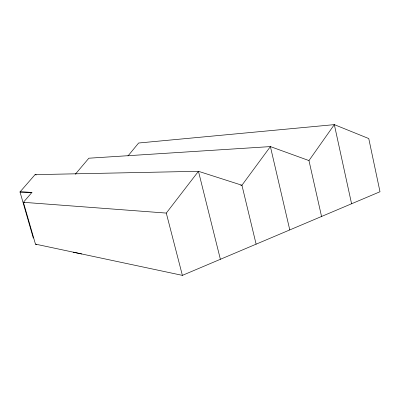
<?xml version="1.0" encoding="UTF-8"?>
<svg xmlns="http://www.w3.org/2000/svg" width="400" height="400" viewBox="0 0 400 400"><rect width="100%" height="100%" fill="white"/><g stroke="black" fill="none" stroke-linecap="round" stroke-linejoin="round"><path stroke-width="0.6" d="M321.55 216.475L308.97 160.575L334.33 124.63L368.76 138.555L380 191.74L182.385 275.37L35.46 244.13L23.4 202.305L31.95 192.39L20 191.95L33.315 238.105M182.385 275.37L166.295 213.085L198.46 171.3L241.94 185.245L256.115 244.165M127.955 155.995L138.625 143.015L334.33 124.63L351.58 203.77M75.305 174.245L88.855 158.21L270.4 146.59L308.97 160.575M220.38 259.29L198.46 171.3L35.06 174.64L20 191.95L31.95 192.39M240.695 185.235L241.94 185.245L270.4 146.59L289.775 229.92M24.475 202.385L23.4 202.305L166.295 213.085M35.46 244.13L36.57 244.37M73.26 252.17L81.705 253.965M35.06 174.64L36.255 174.975"/></g></svg>
